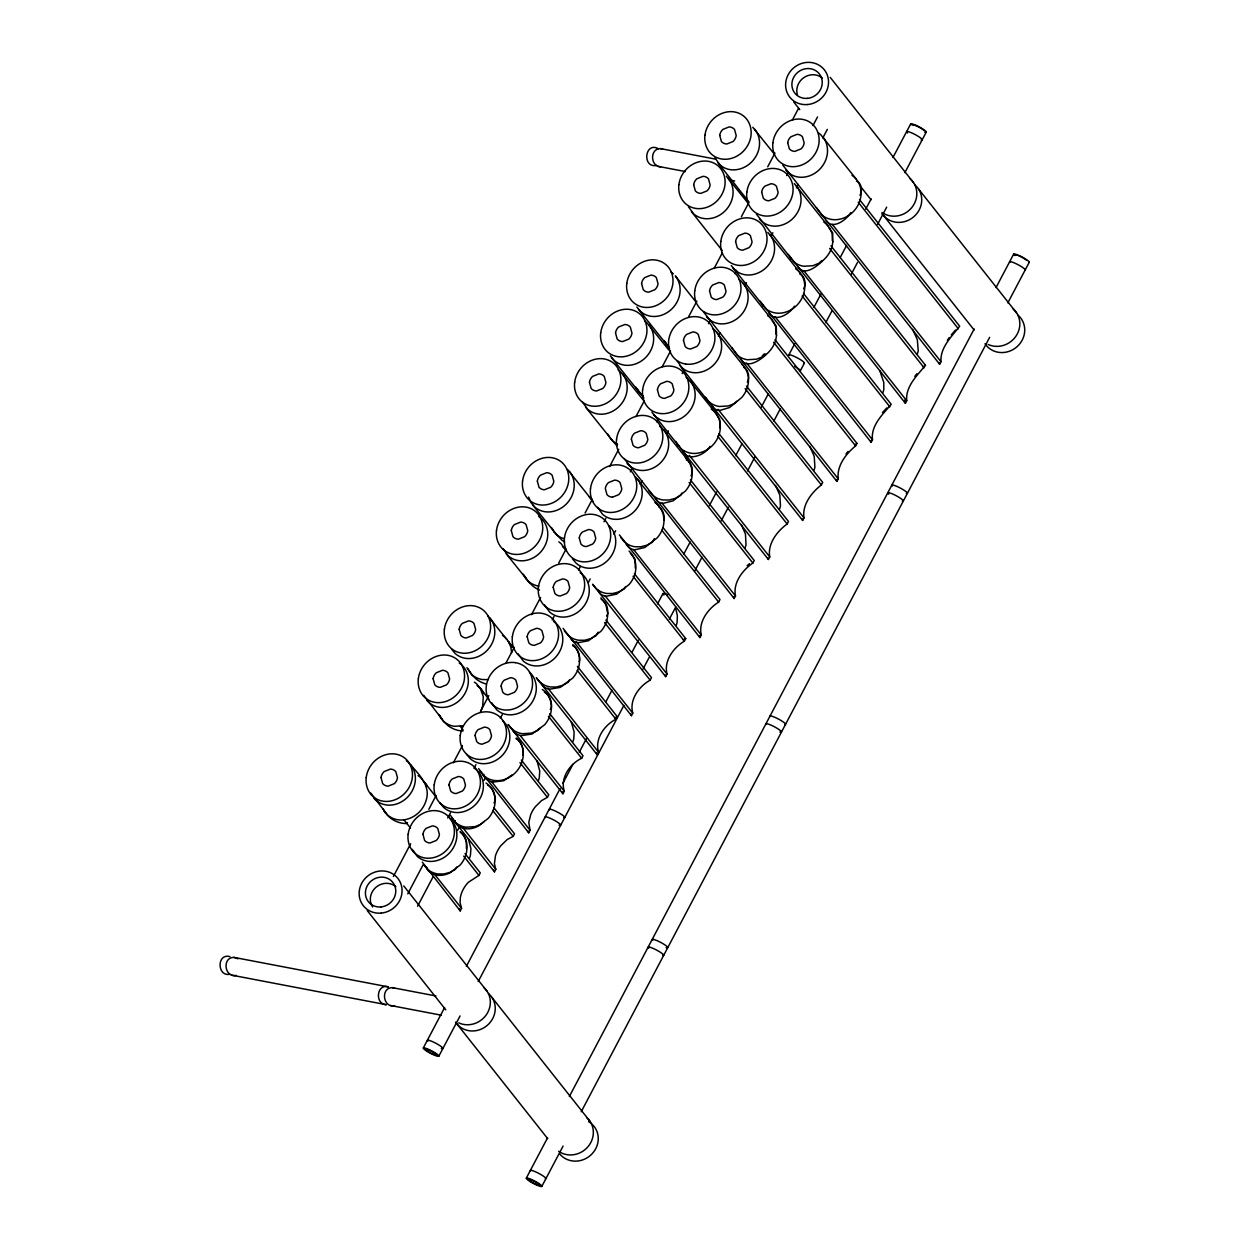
<?xml version="1.0" encoding="UTF-8"?>
<svg xmlns="http://www.w3.org/2000/svg" width="1249" height="1249" viewBox="0 0 1249 1249"><rect width="100%" height="100%" fill="white"/><g stroke="black" fill="none" stroke-linecap="round" stroke-linejoin="round"><path stroke-width="1.5" d="M569.31 636.303L571.917 640.206A31.069 18.751 -54.7 0 0 578.131 642.704L588.451 640.753L600.972 631.26A26.854 25.058 -38.4 0 0 606.967 619.894C608.606 612.713 608.466 603.126 601.097 599.161M626.202 544.408L628.903 547.577A34.691 18.735 -55.7 0 0 634.882 549.779L644.906 547.468L657.271 537.773A26.854 25.058 -38.4 0 0 663.266 526.407C664.609 519.771 665.233 510.935 658.754 506.797M776.535 335.169L776.207 326.036L772.179 320.852M832.849 241.682L832.661 232.736L828.883 227.88M776.535 335.2L775.879 339.416A26.854 25.058 -38.4 0 1 769.884 350.782C763.623 357.948 747.527 370.891 740.735 359.009M832.849 241.713L832.193 245.928A26.854 25.058 -38.4 0 1 826.198 257.294C820.015 263.914 804.809 277.996 797.892 266.583M466.408 848.555L466.47 841.732A24.746 19.11 -51.9 0 0 461.271 832.927L460.257 832.209M493.964 802.966L495.135 800.656L494.666 795.051A25.339 18.735 -53 0 0 489.608 786.417L487.594 785.012M522.707 755.067L523.284 753.912C523.674 748.01 521.333 741.547 515.962 738.549M550.278 709.479L551.449 707.168C551.871 701.392 549.654 694.99 544.345 692.087M579.005 661.58L579.598 660.409C580.051 654.773 577.975 648.418 572.713 645.624M606.577 615.991L607.17 614.836M635.319 568.092L635.054 559.271L630.386 553.291M691.04 475.76C693.71 471.045 692.071 464.285 687.965 460.834M719.767 427.845L719.736 419.336L716.302 414.325M747.339 382.256C750.024 377.557 748.619 370.219 743.811 367.331M776.082 334.357L775.863 327.176L773.537 321.758L741.297 281.259A21.936 20.484 -38.4 0 0 739.018 279.511M803.638 288.769C806.386 284.054 805.121 276.294 799.735 273.921M832.38 240.87L832.162 233.688L829.836 228.27L794.255 183.525M859.952 195.281C862.575 190.832 861.81 183.166 856.486 181.011M407.455 822.529L406.924 823.544L403.63 823.403A25.62 25.245 47.8 0 1 391.405 818.719L388.845 816.627A25.339 24.964 47.8 0 1 383.037 808.634M426.44 786.542L426.971 785.527L425.035 782.842A25.62 25.308 49.6 0 0 422.755 780.422M483.847 693.601L482.098 690.322A27.978 27.353 75 0 0 477.102 685.607M512.418 647.388L508.234 641.486M393.388 876.486L410.656 843.762M428.829 809.305L436.088 795.535M453.356 762.796L462.442 745.575M480.615 711.118L488.796 695.615M506.048 662.891L514.229 647.388M531.496 614.664L540.583 597.444M558.756 562.987L566.016 549.201M585.094 513.027L592.369 499.257M609.621 466.533L618.708 449.297M635.975 416.573L644.156 401.07M662.329 366.613L670.494 351.11M688.667 316.668L696.848 301.165M714.116 268.441L722.281 252.938M741.36 216.764L748.635 202.978M767.713 166.804L774.973 153.018M792.241 120.294L798.595 108.241M407.767 893.831L423.224 864.542M447.751 818.033L450.467 812.865M474.089 768.088L475.916 764.638M500.443 718.128L502.254 714.678M552.23 619.941L554.041 616.491M578.584 569.997L580.395 566.546M604.016 521.754L605.827 518.319M630.37 471.81L632.181 468.359M656.709 421.85L658.535 418.399M682.157 373.623L683.968 370.172M708.495 323.663L710.322 320.228M734.849 273.718L736.66 270.268M786.636 175.531L788.447 172.081M812.974 125.571L817.517 116.969M426.455 867.384L427.658 869.975A24.746 19.063 -50.8 0 0 436.213 875.018L438.899 875.346A24.746 19.063 -50.8 0 0 450.093 872.786L460.21 864.979A26.854 25.058 -38.4 0 0 466.205 853.613C468.203 845.87 466.267 836.955 460.163 831.537M486.017 783.029A21.936 20.484 -38.4 0 1 488.312 784.778C494.432 790.211 496.353 799.126 494.354 806.87A26.854 25.058 -38.4 0 1 488.359 818.236L478.289 826.104A25.339 18.673 -51.8 0 1 467.235 828.836L464.628 828.555A25.62 18.891 -51.8 0 1 456.197 823.716L454.761 821.67L455.292 820.655M483.863 774.442L483.332 775.457L484.721 777.456A26.729 18.813 -52.7 0 0 493.012 782.093M417.588 906.228L433.028 876.939M457.556 830.429L459.382 826.994M483.909 780.484L485.72 777.034M588.388 582.393L590.199 578.943M613.821 534.15L615.648 530.716M640.175 484.206L641.986 480.756M666.529 434.246L668.34 430.811M718.316 336.059L720.127 332.624M744.654 286.115L746.48 282.664M771.008 236.155L772.819 232.72M796.44 187.928L798.267 184.477M822.794 137.968L827.338 129.365M512.168 728.729L513.261 731.18A27.978 18.751 -53.4 0 0 521.379 735.63L531.98 734.053L544.673 724.748A26.854 25.058 -38.4 0 0 550.668 713.382C552.667 705.638 550.731 696.708 544.611 691.29A21.936 20.484 -38.4 0 0 542.331 689.542M540.739 682.516L543.424 686.513A29.476 18.766 -54.1 0 0 549.763 689.167L560.208 687.403L572.823 678.004A26.854 25.058 -38.4 0 0 578.818 666.638C580.816 658.894 578.88 649.964 572.76 644.546M597.881 590.09L600.41 593.884A32.802 18.751 -55.2 0 0 606.514 596.241L616.678 594.102L629.121 584.516A26.854 25.058 -38.4 0 0 635.116 573.15C637.115 565.407 635.195 556.476 629.074 551.059M655.022 497.664L657.411 501.271A36.736 18.735 -56.1 0 0 663.266 503.316L673.133 500.818L685.436 491.013A26.854 25.058 -38.4 0 0 691.431 479.663C693.148 472.825 691.962 465.143 687.387 459.632L661.876 427.861A21.936 20.484 -38.4 0 0 659.597 426.112M683.859 450.936L683.328 451.951L675.693 441.397M712.445 404.723L711.899 405.738L714.397 408.657A41.279 18.688 -56.8 0 0 720.017 410.39L729.588 407.517L741.734 397.525A26.854 25.058 -38.4 0 0 747.729 386.16C749.447 379.337 748.26 371.64 743.686 366.144L714.818 330.126A21.936 20.484 -38.4 0 0 712.539 328.378M422.318 862.107L460.21 910.896L461.552 908.366L460.069 902.668L460.366 897.469A21.873 15.097 -53.7 0 1 468.375 882.294L478.929 875.408L480.272 872.879L465.018 853.598M455.963 823.2L494.463 871.849L495.806 869.32L494.417 863.746L495.416 855.955A21.092 13.567 -54.7 0 1 500.818 845.682L507.156 839.578L513.183 836.362L514.526 833.832L494.058 807.978M478.617 768.619L528.702 832.802L530.044 830.273L528.795 822.326L530.778 814.442A20.343 12.147 -55.5 0 1 535.228 806.838L541.488 800.656L547.421 797.315L548.764 794.786L521.301 760.063M423.317 1047.927L444.597 1007.584M466.345 966.351L560.145 788.509M562.877 783.326L572.885 764.357M579.255 752.273L586.53 738.471M605.64 702.25L612.01 690.182M632.025 652.228L638.395 640.159M657.489 603.938L662.954 593.587M683.812 554.025L690.182 541.957M709.291 505.736L716.567 491.934M735.677 455.713L742.047 443.629M761.156 407.408L768.432 393.607M788.868 354.857L794.754 343.709M813.848 307.488L821.139 293.687M840.234 257.466L846.603 245.382M865.713 209.161L871.178 198.81M893.004 157.405L910.724 123.838M540.489 727.98L537.148 730.837L531.293 733.163L522.238 733.709A21.936 20.484 -38.4 0 1 511.825 728.901L508.124 724.467L562.956 793.771L564.283 791.226C559.942 778.08 569.95 763.764 581.659 758.268L583.002 755.739L549.763 713.725M569.279 680.096L568.014 682.376L562.425 685.436L556.414 687.012L550.387 686.966A21.936 20.484 -38.4 0 1 539.974 682.157L536.274 677.723L597.194 754.724L598.536 752.179C594.493 739.049 604.469 725.029 615.913 719.221L617.256 716.692L577.428 666.357M438.805 1056.264A8.805 1.358 27.8 0 0 428.126 1049.176A8.805 1.358 27.8 0 0 426.252 1050.831A8.805 1.358 27.8 0 0 438.805 1056.264L460.085 1015.937M478.195 981.573L623.86 705.42M642.954 669.199L649.324 657.13M669.339 619.176L675.709 607.108M694.756 570.996L702.032 557.195M721.141 520.974L728.417 507.172M747.527 470.951L754.802 457.15M773.912 420.929L780.282 408.86M800.297 370.906L804.356 363.209M825.698 322.726L832.068 310.658M851.178 274.437L857.548 262.352M877.563 224.414L886.665 207.162M904.854 172.659L926.212 132.175M563.08 628.372L631.432 715.677L632.775 713.132C629.043 700.002 638.988 686.294 650.151 680.174L651.494 677.645L605.906 620.019M625.577 586.593L624.328 588.872L618.723 591.948L612.713 593.525L606.702 593.478A21.936 20.484 -38.4 0 1 596.273 588.669L592.572 584.235L665.686 676.63L667.028 674.085C663.609 660.971 673.508 647.544 684.405 641.143L685.732 638.598L634.383 573.697M619.379 534.884L699.924 637.583L701.267 635.038C698.175 621.94 708.027 608.794 718.643 602.096L719.986 599.551L663.172 527.749M624.032 458.445L734.162 598.536L735.505 595.992C732.757 582.908 742.546 570.044 752.882 563.049L754.224 560.504L690.463 479.913M684.53 453.465L768.416 559.49L769.759 556.945C767.339 543.893 777.065 531.278 787.135 524.002L788.478 521.457L718.971 433.606M737.566 400.757L734.209 403.614L728.354 405.956L719.315 406.487A21.936 20.484 -38.4 0 1 708.886 401.678L705.185 397.244L802.654 520.443L803.997 517.898C801.936 504.877 811.569 492.496 821.374 484.955L822.716 482.411L746.48 386.066M703.452 311.844L836.908 481.396L838.235 478.851C836.533 465.861 846.073 453.715 855.612 445.909L856.955 443.364L774.989 339.775M760.141 301.15L871.146 442.349L872.489 439.804C870.647 425.363 882.934 414.262 891.208 404.317L803.513 293.499M788.291 254.406L905.384 403.302L906.727 400.757C905.322 386.409 917.344 375.403 925.447 365.27L830.991 245.897M782.873 165.243L939.638 364.255L940.981 361.71C940.013 347.456 951.754 336.527 959.685 326.223L859.531 199.621M526.313 1178.104L547.593 1137.761M569.341 1096.528L974.173 328.987M996.015 287.582L1013.72 254.015M541.801 1186.441A8.805 1.358 27.8 0 0 531.122 1179.353A8.805 1.358 27.8 0 0 529.248 1181.008A8.805 1.358 27.8 0 0 541.801 1186.441L563.08 1146.098M581.207 1111.751L989.661 337.339M1007.849 302.836L1029.207 262.352M456.666 867.071L455.401 869.351L449.812 872.426L443.801 873.988L437.79 873.941A21.936 20.484 -38.4 0 1 427.361 869.148L423.661 864.714M484.19 821.467L480.834 824.324L474.979 826.666L465.939 827.197A21.936 20.484 -38.4 0 1 455.51 822.388L450.467 815.363M512.34 774.723L503.753 780.703L493.012 782.093M598.052 632.197L596.163 635.632L590.574 638.692L584.563 640.269L578.552 640.222A21.936 20.484 -38.4 0 1 568.123 635.413L564.423 630.979M654.351 538.709L652.478 542.128L646.873 545.204L640.862 546.765L634.851 546.734A21.936 20.484 -38.4 0 1 624.438 541.925L620.737 537.492M681.876 493.105L680.627 495.385L675.022 498.46L669.011 500.022L663 499.975A21.936 20.484 -38.4 0 1 652.587 495.182L648.887 490.748M710.041 446.361C706.309 452.513 698.831 456.572 691.634 456.853A38.938 18.719 -56.5 0 1 685.904 454.964L683.344 451.982M765.715 354.013L762.358 356.871L756.504 359.197L747.464 359.743A21.936 20.484 -38.4 0 1 737.035 354.935L731.992 347.893M794.489 306.13C790.024 313.64 775.894 322.835 769.056 313.327M822.014 260.526L818.657 263.367L812.818 265.709L803.763 266.256A21.936 20.484 -38.4 0 1 793.349 261.447L756.41 214.11M850.803 212.627C846.494 219.746 833.177 229.957 826.198 220.901M947.335 340.353L949.24 337.558M914.814 376.371L916.86 373.732M845.963 453.996L848.055 451.42M951.27 334.873L955.485 330.064M882.465 412.576L886.806 407.923M762.28 355.856L764.404 353.873M747.121 565.688L749.478 563.658M923.308 366.987L925.447 365.27M854.738 444.956L856.955 443.364M683.281 639.894L685.732 638.598M614.695 717.878L617.256 716.692M715.974 159.216L660.534 148.615C649.683 148.428 650.183 166.46 660.596 166.835M423.692 695.365L443.848 721.5A21.936 20.484 -38.4 0 0 454.277 726.309L463.317 725.763M370.75 793.099L387.549 814.988A21.936 20.484 -38.4 0 0 397.963 819.797C406.362 820.983 414.902 817.127 420.398 810.835A26.854 25.058 -38.4 0 0 426.393 799.469C430.811 784.434 417.072 772.725 408.595 762.53A21.936 20.484 -38.4 0 0 406.3 760.782M656.615 165.446C641.783 168.412 644.796 140.84 658.535 148.85M231.892 975.188L386.363 1004.711C374.591 1004.321 376.449 983.322 388.423 986.897L233.953 957.39C221.854 957.249 224.523 978.092 236.123 975.391M230.035 974.22C216.951 977.14 216.623 952.846 229.972 956.625M435.932 995.968L392.405 987.662C380.305 987.506 382.959 1008.349 394.559 1005.648M612.478 497.164L618.614 494.713A9.555 8.915 -38.4 0 0 621.783 488.702L620.129 482.676A7.869 7.353 -38.4 0 0 614.617 480.131L608.497 482.582A9.555 8.915 -38.4 0 0 605.328 488.578L606.983 494.62A7.869 7.353 -38.4 0 0 612.478 497.164M488.437 679.597L482.426 679.55A21.936 20.484 -38.4 0 1 471.997 674.757L466.954 667.715M462.989 731.04L460.694 730.884A27.978 27.275 71.7 0 1 448.157 725.794L443.161 721.095L439.507 715.334M685.732 364.068C694.132 365.254 702.672 361.398 708.167 355.106A26.854 25.058 -38.4 0 0 714.163 343.74C716.177 335.997 714.209 327.066 708.105 321.649A21.936 20.484 -38.4 0 0 697.691 316.84C689.292 315.654 680.752 319.494 675.272 325.802A26.854 25.058 -38.4 0 0 669.277 337.168C667.247 344.911 669.214 353.842 675.319 359.259A21.936 20.484 -38.4 0 0 685.732 364.068M515.306 662.626C506.907 661.439 498.367 665.28 492.887 671.587A26.854 25.058 -38.4 0 0 486.891 682.953C484.862 690.681 486.845 699.627 492.933 705.045A21.936 20.484 -38.4 0 0 503.363 709.838C511.762 711.024 520.302 707.184 525.782 700.876A26.854 25.058 -38.4 0 0 531.777 689.526C533.807 681.782 531.84 672.852 525.735 667.434A21.936 20.484 -38.4 0 0 515.306 662.626M658.473 166.429L685.342 171.55M729.151 179.918L734.646 180.98M390.344 1005.461L441.443 1015.218M660.534 148.615L662.657 149.021M233.953 957.39L238.044 958.795M392.405 987.662L394.512 988.068M686.232 459.773L687.106 460.303M616.959 445.752L610.73 438.696M816.456 207.662L821.499 214.703A21.936 20.484 -38.4 0 0 831.912 219.512C840.312 220.698 848.852 216.842 854.347 210.55A26.854 25.058 -38.4 0 0 860.342 199.184C862.06 192.346 860.873 184.665 856.299 179.169L820.718 134.658A21.936 20.484 -38.4 0 0 818.438 132.909M856.299 179.169L854.285 177.093A21.936 20.484 -38.4 0 0 852.005 175.344M752.757 127.257L773.943 153.58M785.918 170.207L787.932 172.268A21.936 20.484 -38.4 0 0 798.345 177.077C806.745 178.264 815.285 174.423 820.78 168.115A26.854 25.058 -38.4 0 0 826.776 156.75C828.509 149.927 827.291 142.23 822.732 136.734M828.149 225.913L826.135 223.836A21.936 20.484 -38.4 0 0 823.856 222.088M714.912 157.827L719.955 164.868A21.936 20.484 -38.4 0 0 730.384 169.677C738.784 170.863 747.308 167.007 752.804 160.715A26.854 25.058 -38.4 0 0 758.799 149.349C760.532 142.527 759.314 134.83 754.755 129.334M726.278 176.125L748.37 203.571M759.439 219.075L761.453 221.135A21.936 20.484 -38.4 0 0 771.882 225.944C780.282 227.131 788.806 223.29 794.302 216.983A26.854 25.058 -38.4 0 0 800.297 205.617C802.03 198.794 800.812 191.097 796.253 185.601M767.776 232.392L800 272.657C804.559 278.152 805.761 285.849 804.028 292.672A26.854 25.058 -38.4 0 1 798.033 304.038C792.553 310.345 784.013 314.186 775.613 312.999A21.936 20.484 -38.4 0 1 765.184 308.191L731.274 265.584M800 272.657L797.986 270.58A21.936 20.484 -38.4 0 0 795.691 268.832M688.433 206.694L693.476 213.735A21.936 20.484 -38.4 0 0 703.905 218.544C712.305 219.73 720.845 215.874 726.325 209.582A26.854 25.058 -38.4 0 0 732.32 198.216C734.069 191.394 732.851 183.697 728.276 178.201M732.976 267.942L734.974 270.003A21.936 20.484 -38.4 0 0 745.403 274.811C753.803 275.998 762.343 272.157 767.823 265.85A26.854 25.058 -38.4 0 0 773.818 254.484C775.567 247.661 774.349 239.964 769.774 234.469M771.835 319.401L769.837 317.324A21.936 20.484 -38.4 0 0 767.542 315.575M706.497 316.809L708.511 318.87A21.936 20.484 -38.4 0 0 718.924 323.678C727.324 324.865 735.864 321.024 741.36 314.717A26.854 25.058 -38.4 0 0 747.355 303.351C749.088 296.528 747.87 288.831 743.311 283.336M741.687 364.068L743.686 366.144M636.834 307.035L640.534 311.469A21.936 20.484 -38.4 0 0 650.963 316.278C659.363 317.465 667.887 313.608 673.383 307.316A26.854 25.058 -38.4 0 0 679.378 295.951C681.111 289.128 679.893 281.431 675.334 275.935L695.552 301.477M668.715 349.892L646.857 322.726A21.936 20.484 -38.4 0 0 644.562 320.977M638.536 309.393L669.074 347.534M676.989 360.711L682.032 367.737A21.936 20.484 -38.4 0 0 692.461 372.545C700.845 373.732 709.385 369.891 714.881 363.584A26.854 25.058 -38.4 0 0 720.876 352.218C722.609 345.395 721.391 337.698 716.832 332.203M651.853 412.17L680.736 448.422A21.936 20.484 -38.4 0 0 691.15 453.231C699.549 454.417 708.089 450.577 713.585 444.269A26.854 25.058 -38.4 0 0 719.58 432.903C721.298 426.081 720.111 418.384 715.536 412.888L688.355 378.993A21.936 20.484 -38.4 0 0 686.06 377.245M715.536 412.888L713.522 410.827A21.936 20.484 -38.4 0 0 711.243 409.063M610.355 355.903L614.055 360.337A21.936 20.484 -38.4 0 0 624.484 365.145C632.884 366.332 641.424 362.475 646.904 356.184A26.854 25.058 -38.4 0 0 652.899 344.818C654.648 337.995 653.43 330.298 648.856 324.802M643.969 400.945L620.378 371.593A21.936 20.484 -38.4 0 0 618.099 369.845M612.057 358.26L640.909 394.278A21.936 20.484 -38.4 0 0 643.204 396.027M653.555 414.543L655.553 416.604A21.936 20.484 -38.4 0 0 665.982 421.413C674.382 422.599 682.922 418.758 688.402 412.451A26.854 25.058 -38.4 0 0 694.397 401.085C696.146 394.262 694.928 386.565 690.354 381.07M685.373 457.571L687.387 459.632M582.534 402.162L587.592 409.204A21.936 20.484 -38.4 0 0 598.006 414.012C606.405 415.199 614.945 411.343 620.441 405.051A26.854 25.058 -38.4 0 0 626.436 393.685C628.169 386.862 626.951 379.165 622.392 373.67M585.578 407.127L612.759 441.022A21.936 20.484 -38.4 0 0 617.584 444.176M627.076 463.41L629.09 465.471A21.936 20.484 -38.4 0 0 639.504 470.28C647.903 471.466 656.443 467.626 661.939 461.318A26.854 25.058 -38.4 0 0 667.918 449.952C669.667 443.13 668.449 435.433 663.89 429.937M635.398 476.728L660.924 508.749L663.25 514.151L664.046 520.177M659.238 506.391L657.224 504.315A21.936 20.484 -38.4 0 0 654.944 502.566M567.436 469.327L592.947 501.333M589.247 496.899L591.261 498.976M608.934 525.595C615.039 531.012 617.006 539.958 614.976 547.687A26.854 25.058 -38.4 0 1 608.981 559.052C603.501 565.36 594.961 569.201 586.562 568.014A21.936 20.484 -38.4 0 1 576.132 563.205L572.432 558.771M528.608 497.086L530.934 502.504L534.634 506.938A21.936 20.484 -38.4 0 0 545.064 511.747C553.463 512.933 562.003 509.077 567.483 502.785A26.854 25.058 -38.4 0 0 573.478 491.419C575.227 484.596 574.009 476.899 569.435 471.404M532.636 504.861L556.461 534.51A21.936 20.484 -38.4 0 0 564.002 538.694M600.925 597.803L605.968 604.844L607.748 613.665M503.113 548.764L508.171 555.805A21.936 20.484 -38.4 0 0 518.585 560.614C526.984 561.8 535.524 557.944 541.02 551.652A26.854 25.058 -38.4 0 0 547 540.286C549.029 532.542 547.062 523.612 540.958 518.194A21.936 20.484 -38.4 0 0 538.678 516.446M506.157 553.729L528.311 581.253A21.936 20.484 -38.4 0 0 538.725 586.062M488.016 615.929L512.699 646.873M506.797 639.207L504.799 637.146A21.936 20.484 -38.4 0 0 502.504 635.382M529.514 672.196C535.602 677.614 537.585 686.544 535.556 694.288A26.854 25.058 -38.4 0 1 529.56 705.654C524.08 711.961 515.54 715.802 507.141 714.615A21.936 20.484 -38.4 0 1 496.712 709.807L491.669 702.781M503.035 721.063C509.139 726.481 511.106 735.411 509.077 743.155A26.854 25.058 -38.4 0 1 503.082 754.521C497.602 760.828 489.062 764.669 480.662 763.482A21.936 20.484 -38.4 0 1 470.233 758.674L466.548 754.24M516.462 738.034C522.582 743.452 524.518 752.382 522.504 760.126A26.854 25.058 -38.4 0 1 516.508 771.492C511.028 777.799 502.488 781.64 494.089 780.453A21.936 20.484 -38.4 0 1 483.675 775.645L479.975 771.211M426.736 700.33L428.75 702.406A21.936 20.484 -38.4 0 0 439.164 707.215C447.564 708.402 456.104 704.545 461.584 698.253A26.854 25.058 -38.4 0 0 467.579 686.888C469.608 679.144 467.641 670.213 461.537 664.796A21.936 20.484 -38.4 0 0 459.257 663.047M422.349 779.454L420.335 777.378A21.936 20.484 -38.4 0 0 418.056 775.629M450.093 818.798C456.182 824.215 458.164 833.145 456.135 840.889A26.854 25.058 -38.4 0 1 450.14 852.255C444.66 858.563 436.12 862.403 427.72 861.217A21.936 20.484 -38.4 0 1 417.291 856.408L412.248 849.382M373.794 798.064L375.793 800.141A21.936 20.484 -38.4 0 0 386.222 804.949C394.622 806.136 403.162 802.28 408.642 795.988A26.854 25.058 -38.4 0 0 414.637 784.622C416.385 777.784 415.152 770.102 410.593 764.607M643.875 398.009L637.115 388.814M830.226 77.376L913.612 182.76M918.515 188.958L1016.608 312.921M793.724 101.996L799.766 109.631M861.388 187.522L871.053 199.731M974.126 329.986L882.013 213.579A22.029 20.562 -38.4 0 0 913.862 216.686A22.029 20.562 -38.4 0 0 914.971 184.93M858.188 202.166L958.358 328.768M832.365 224.43L940.981 361.71M829.648 248.442L924.104 367.815M803.794 270.674L906.727 400.757M717.956 162.792L749.119 202.197M802.17 296.029L889.866 406.862M775.192 316.84L872.489 439.804M691.478 211.659L722.187 250.471M773.662 342.32L855.612 445.909M746.637 363.069L838.235 478.851M745.138 388.595L821.374 484.955M718.081 409.313L803.997 517.898M680.018 365.676L706.887 399.618M717.629 436.151L787.135 524.002M689.464 455.463L769.759 556.945M689.12 482.442L752.882 563.049M662.111 503.238L735.505 595.992M661.829 530.279L718.643 602.096M633.571 549.482L701.267 635.038M633.056 576.242L684.405 641.143M604.922 595.601L667.028 674.085M604.563 622.548L650.151 680.174M576.382 641.861L632.775 713.132M577.288 670.416L615.913 719.221M547.843 688.121L598.536 752.179M548.42 716.27L581.659 758.268M520.365 735.708L564.283 791.226M474.355 682.141A21.936 20.484 -38.4 0 1 476.65 683.89L488.874 699.097M519.959 762.608L547.421 797.315M460.288 726.34L463.114 729.931M491.825 781.968L530.044 830.273M492.731 810.523L513.183 836.362M462.114 826.744L495.806 869.32M424.036 781.812L436.604 797.689M451.81 817.97L454.761 821.67M463.676 856.127L478.929 875.408M403.973 819.844L410.531 828.118M434.558 874.253L461.552 908.366M403.755 885.947L487.126 991.331M492.044 997.529L590.137 1121.508M367.237 910.568L445.784 1009.848M547.64 1138.573L455.526 1022.15A22.029 20.562 -38.4 0 0 487.375 1025.273A22.029 20.562 -38.4 0 0 488.484 993.501M669.558 348.612L665.342 342.164M554.197 531.902L561.66 539.943A34.691 32.474 -88.7 0 0 564.72 542.004M789.649 257.013L791.335 259.37M761.5 303.757L763.186 306.114M667.06 345.458L664.015 340.493M677.036 444.004L678.722 446.361M638.91 392.202L635.866 387.237M610.761 438.945L607.717 433.981M637.412 478.804C641.97 484.3 643.188 491.997 641.455 498.819A26.854 25.058 -38.4 0 1 635.46 510.185C629.964 516.493 621.424 520.333 613.025 519.147A21.936 20.484 -38.4 0 1 602.611 514.338L597.568 507.313M554.447 532.433L551.418 527.468M526.297 579.193L523.253 574.228M490.014 618.005C494.588 623.501 495.806 631.198 494.058 638.02A26.854 25.058 -38.4 0 1 488.062 649.386C482.582 655.678 474.042 659.534 465.643 658.348A21.936 20.484 -38.4 0 1 455.214 653.539L451.513 649.105M441.849 719.424L438.805 714.459M440.07 803.107L443.77 807.541A21.936 20.484 -38.4 0 0 454.183 812.35C462.583 813.536 471.123 809.695 476.618 803.388A26.854 25.058 -38.4 0 0 482.614 792.022C484.628 784.278 482.66 775.348 476.556 769.93A21.936 20.484 -38.4 0 0 474.277 768.182M383.849 810.554L385.535 812.912M912.613 329.361L917.328 339.697L918.249 350.875A26.854 25.058 -38.4 0 1 917.281 353.92M809.836 446.439L814.223 456.353L814.91 467.251A26.854 25.058 -38.4 0 1 813.942 470.295M775.582 485.471L779.844 495.228L780.469 506.032A26.854 25.058 -38.4 0 1 779.501 509.092M741.313 524.502L745.466 534.119L746.012 544.829A26.854 25.058 -38.4 0 1 745.044 547.874M524.19 575.399L528.062 581.409L533.276 586.406A32.802 31.069 88.3 0 0 539.506 590.059M467.735 668.699L471.466 674.522L476.525 679.331A29.476 28.508 78.9 0 0 485.877 683.906M566.14 550.684L561.098 543.643A21.936 20.484 -38.4 0 0 558.818 541.894M544.611 605.047L549.669 612.072A21.936 20.484 -38.4 0 0 560.083 616.881C568.482 618.068 577.022 614.227 582.502 607.92A26.854 25.058 -38.4 0 0 588.498 596.554C590.527 588.825 588.56 579.879 582.456 574.462A21.936 20.484 -38.4 0 0 580.176 572.713M518.148 653.914L523.19 660.94A21.936 20.484 -38.4 0 0 533.604 665.748C542.004 666.935 550.544 663.094 556.039 656.787A26.854 25.058 -38.4 0 0 562.034 645.421C564.048 637.693 562.081 628.747 555.977 623.329A21.936 20.484 -38.4 0 0 553.697 621.58M508.499 641.58L510.825 646.982L511.622 653.008M480.35 688.324L483.269 696.692L482.692 705.982A26.854 25.058 -38.4 0 1 480.381 711.977M459.148 908.663L460.21 910.896M879.858 370.891L883.761 382.397L883.808 389.657A26.854 25.058 -38.4 0 1 882.84 392.717M493.449 869.663L494.463 871.849M527.734 830.679L528.702 832.802M562.019 791.694L562.956 793.771M596.319 752.71L597.194 754.724M630.604 713.725L631.432 715.677M571.23 721.766L574.134 732.008L573.791 738.784A26.854 25.058 -38.4 0 1 572.807 741.828M664.905 674.741L665.686 676.63M536.945 760.75L539.724 770.852L539.334 777.565A26.854 25.058 -38.4 0 1 538.366 780.625M468.359 838.719L470.92 848.539L470.451 855.159A26.854 25.058 -38.4 0 1 469.468 858.204M699.19 635.741L699.924 637.583M733.475 596.757L734.162 598.536M767.776 557.772L768.416 559.49M802.061 518.788L802.654 520.443M836.362 479.803L836.908 481.396M870.647 440.819L871.146 442.349M905.384 403.302L904.776 400.039M675.647 608.31L677.348 615.476L677.13 622.408A26.854 25.058 -38.4 0 1 676.146 625.468M939.232 362.834L939.638 364.255M562.472 546.516A32.802 31.178 -88.2 0 1 565.235 548.873M671.041 272.11A21.936 20.484 -38.4 0 1 673.336 273.859M1014.656 255.452A8.805 1.358 27.8 0 1 1021.011 256.435A8.805 1.358 27.8 0 1 1028.661 262.462M1009.832 262.399A8.805 1.358 27.8 0 1 1017.467 264.398A8.805 1.358 27.8 0 1 1024.929 270.143M530.544 1171.078A8.805 1.358 27.8 0 1 538.694 1173.342A8.805 1.358 27.8 0 1 545.313 1178.853M648.668 948.116A8.805 1.358 27.8 0 1 656.49 950.021A8.805 1.358 27.8 0 1 662.641 955.469M652.727 940.419A8.805 1.358 27.8 0 1 661.049 942.589A8.805 1.358 27.8 0 1 666.139 947.648M769.993 716.442A8.805 1.358 27.8 0 1 778.845 719.268A8.805 1.358 27.8 0 1 784.965 724.514M766.137 724.436A8.805 1.358 27.8 0 1 775.286 727.246A8.805 1.358 27.8 0 1 779.86 732.023M892.364 486.064A8.805 1.358 27.8 0 1 900.186 487.984A8.805 1.358 27.8 0 1 906.352 493.433M888.742 494.182A8.805 1.358 27.8 0 1 895.611 495.416A8.805 1.358 27.8 0 1 902.293 501.13M1015.843 255.452A6.37 0.984 27.8 0 1 1017.498 255.374M1018.669 255.795A6.37 0.984 27.8 0 1 1022.978 257.887M1023.665 258.293A6.37 0.984 27.8 0 1 1026.709 260.448M911.208 124.869A8.805 1.358 27.8 0 1 919.545 127.055A8.805 1.358 27.8 0 1 924.619 132.097M907.601 132.987A8.805 1.358 27.8 0 1 914.471 134.221A8.805 1.358 27.8 0 1 921.138 139.935M427.876 1041.26A8.805 1.358 27.8 0 1 436.198 1043.446A8.805 1.358 27.8 0 1 441.287 1048.489M545.345 817.58A8.805 1.358 27.8 0 1 554.494 820.39A8.805 1.358 27.8 0 1 559.068 825.167M549.404 809.883A8.805 1.358 27.8 0 1 558.053 812.412A8.805 1.358 27.8 0 1 563.705 817.595M663.89 595.024A8.805 1.358 27.8 0 1 667.762 594.836M788.853 355.247A8.805 1.358 27.8 0 1 797.689 358.073A8.805 1.358 27.8 0 1 803.81 363.303M794.629 366.332A8.805 1.358 27.8 0 1 800.078 371M912.988 125.478A6.37 0.984 27.8 0 1 915.673 125.618M916.344 125.899A6.37 0.984 27.8 0 1 920.669 128.116M921.325 128.522A6.37 0.984 27.8 0 1 923.932 130.536M1017.966 315.091A22.029 20.562 -38.4 0 1 1016.858 346.863A22.029 20.562 -38.4 0 1 985.008 343.74M910.068 178.732A22.029 20.562 -38.4 0 1 911.629 207.756A22.029 20.562 -38.4 0 1 882.075 212.502M1013.064 308.893A22.029 20.562 -38.4 0 1 1015.796 336.403A22.029 20.562 -38.4 0 1 988.209 344.49M797.44 94.94A15.581 14.535 -38.4 0 1 803.981 77.532A15.581 14.535 -38.4 0 1 822.373 78.125M588.544 1121.586A22.029 20.562 -38.4 0 1 592.432 1153.42A22.029 20.562 -38.4 0 1 559.583 1153.764M483.582 987.303A22.029 20.562 -38.4 0 1 486.314 1014.797A22.029 20.562 -38.4 0 1 458.726 1022.884M586.577 1117.48A22.029 20.562 -38.4 0 1 588.154 1146.504A22.029 20.562 -38.4 0 1 558.584 1151.25M372.592 906.961A15.581 14.535 -38.4 0 1 375.887 887.352A15.581 14.535 -38.4 0 1 395.902 886.712M366.222 777.44C365.332 784.341 367.596 791.741 372.858 796.425A21.936 20.484 -38.4 0 0 383.287 801.234C391.686 802.42 400.211 798.579 405.706 792.272A26.854 25.058 -38.4 0 0 411.702 780.906C413.731 773.162 411.748 764.232 405.66 758.814A21.936 20.484 -38.4 0 0 395.23 754.006C386.831 752.819 378.291 756.675 372.811 762.967A26.854 25.058 -38.4 0 0 366.816 774.333L366.222 777.44M381.023 777.565L382.678 783.591A7.869 7.353 -38.4 0 0 388.189 786.136L394.309 783.685A9.555 8.915 -38.4 0 0 397.479 777.69L395.824 771.648A7.869 7.353 -38.4 0 0 390.328 769.103L384.192 771.554A9.555 8.915 -38.4 0 0 381.023 777.565M408.142 834.254C407.252 841.155 409.516 848.539 414.777 853.223A21.936 20.484 -38.4 0 0 425.191 858.032C433.59 859.218 442.13 855.378 447.626 849.07A26.854 25.058 -38.4 0 0 453.621 837.704C455.635 829.976 453.668 821.03 447.564 815.628A21.936 20.484 -38.4 0 0 437.15 810.82C428.75 809.633 420.21 813.474 414.715 819.781A26.854 25.058 -38.4 0 0 408.735 831.147L408.142 834.254M418.337 678.644C417.447 685.545 419.711 692.945 424.972 697.629A21.936 20.484 -38.4 0 0 435.386 702.438C443.785 703.624 452.325 699.783 457.821 693.476A26.854 25.058 -38.4 0 0 463.816 682.11C465.83 674.366 463.863 665.436 457.758 660.018A21.936 20.484 -38.4 0 0 447.345 655.21C438.945 654.023 430.405 657.88 424.91 664.171A26.854 25.058 -38.4 0 0 418.915 675.537L418.337 678.644M422.943 834.363L424.598 840.405A7.869 7.353 -38.4 0 0 430.109 842.95L436.229 840.483A9.555 8.915 -38.4 0 0 439.398 834.488L437.743 828.446A7.869 7.353 -38.4 0 0 432.248 825.917L426.112 828.368A9.555 8.915 -38.4 0 0 422.943 834.363M433.138 678.769L434.793 684.795A7.869 7.353 -38.4 0 0 440.288 687.34L446.424 684.889A9.555 8.915 -38.4 0 0 449.593 678.894L447.938 672.852A7.869 7.353 -38.4 0 0 442.427 670.307L436.307 672.758A9.555 8.915 -38.4 0 0 433.138 678.769M434.199 784.856C433.309 791.757 435.573 799.141 440.835 803.841A21.936 20.484 -38.4 0 0 451.248 808.634C459.648 809.82 468.188 805.98 473.683 799.672A26.854 25.058 -38.4 0 0 479.678 788.306C481.692 780.578 479.725 771.632 473.621 766.23A21.936 20.484 -38.4 0 0 463.207 761.422C454.808 760.235 446.268 764.076 440.772 770.383A26.854 25.058 -38.4 0 0 434.777 781.749L434.199 784.856M444.379 629.246C443.489 636.163 445.752 643.547 451.03 648.231A21.936 20.484 -38.4 0 0 461.443 653.04C469.843 654.226 478.383 650.386 483.863 644.078A26.854 25.058 -38.4 0 0 489.858 632.712C491.887 624.968 489.92 616.038 483.816 610.62A21.936 20.484 -38.4 0 0 473.387 605.812C464.987 604.625 456.463 608.482 450.967 614.773A26.854 25.058 -38.4 0 0 444.972 626.139L444.379 629.246M449 784.965L450.655 791.007A7.869 7.353 -38.4 0 0 456.15 793.552L462.286 791.101A9.555 8.915 -38.4 0 0 465.455 785.09L463.801 779.048A7.869 7.353 -38.4 0 0 458.289 776.519L452.169 778.97A9.555 8.915 -38.4 0 0 449 784.965M459.195 629.371L460.85 635.398A7.869 7.353 -38.4 0 0 466.345 637.942L472.481 635.491A9.555 8.915 -38.4 0 0 475.65 629.496L473.996 623.454A7.869 7.353 -38.4 0 0 468.484 620.909L462.364 623.36A9.555 8.915 -38.4 0 0 459.195 629.371M460.241 735.458C459.351 742.359 461.615 749.743 466.876 754.443A21.936 20.484 -38.4 0 0 477.305 759.236C485.705 760.422 494.245 756.582 499.725 750.274A26.854 25.058 -38.4 0 0 505.72 738.908C507.75 731.18 505.783 722.25 499.678 716.832A21.936 20.484 -38.4 0 0 489.249 712.024C480.849 710.837 472.325 714.678 466.829 720.985A26.854 25.058 -38.4 0 0 460.834 732.351L460.241 735.458M475.057 735.567L476.712 741.609A7.869 7.353 -38.4 0 0 482.208 744.154L488.343 741.703A9.555 8.915 -38.4 0 0 491.513 735.692L489.858 729.65A7.869 7.353 -38.4 0 0 484.347 727.121L478.226 729.572A9.555 8.915 -38.4 0 0 475.057 735.567M496.493 530.466C495.603 537.367 497.867 544.751 503.128 549.435A21.936 20.484 -38.4 0 0 513.558 554.244C521.957 555.43 530.482 551.59 535.977 545.282A26.854 25.058 -38.4 0 0 541.972 533.916C544.002 526.172 542.019 517.242 535.93 511.825A21.936 20.484 -38.4 0 0 525.501 507.016C517.102 505.845 508.562 509.686 503.082 515.978A26.854 25.058 -38.4 0 0 497.086 527.343L496.493 530.466M501.114 686.169L502.754 692.211A7.869 7.353 -38.4 0 0 508.265 694.756L514.401 692.305A9.555 8.915 -38.4 0 0 517.554 686.294L515.915 680.252A7.869 7.353 -38.4 0 0 510.404 677.723L504.268 680.174A9.555 8.915 -38.4 0 0 501.114 686.169M511.294 530.575L512.949 536.617A7.869 7.353 -38.4 0 0 518.46 539.146L524.596 536.695A9.555 8.915 -38.4 0 0 527.749 530.7L526.094 524.658A7.869 7.353 -38.4 0 0 520.599 522.113L514.463 524.564A9.555 8.915 -38.4 0 0 511.309 530.575M512.355 636.662C511.466 643.563 513.729 650.948 518.991 655.647A21.936 20.484 -38.4 0 0 529.42 660.44C537.819 661.627 546.344 657.786 551.839 651.494A26.854 25.058 -38.4 0 0 557.835 640.128C559.864 632.384 557.881 623.454 551.793 618.036A21.936 20.484 -38.4 0 0 541.363 613.228C532.964 612.041 524.424 615.882 518.944 622.189A26.854 25.058 -38.4 0 0 512.949 633.555L512.355 636.662M522.55 481.068C521.66 487.969 523.924 495.353 529.186 500.037A21.936 20.484 -38.4 0 0 539.599 504.846C547.999 506.032 556.539 502.192 562.034 495.884A26.854 25.058 -38.4 0 0 568.03 484.518C570.044 476.775 568.076 467.844 561.972 462.427A21.936 20.484 -38.4 0 0 551.558 457.634C543.159 456.447 534.619 460.288 529.123 466.58A26.854 25.058 -38.4 0 0 523.144 477.945L522.55 481.068M527.156 636.771L528.811 642.813A7.869 7.353 -38.4 0 0 534.322 645.358L540.458 642.907A9.555 8.915 -38.4 0 0 543.612 636.896L541.957 630.854A7.869 7.353 -38.4 0 0 536.461 628.325L530.325 630.776A9.555 8.915 -38.4 0 0 527.172 636.771M537.351 481.177L539.006 487.219A7.869 7.353 -38.4 0 0 544.517 489.749L550.637 487.297A9.555 8.915 -38.4 0 0 553.807 481.302L552.152 475.26A7.869 7.353 -38.4 0 0 546.656 472.715L540.52 475.166A9.555 8.915 -38.4 0 0 537.351 481.177M538.413 587.264C537.523 594.165 539.787 601.55 545.048 606.249A21.936 20.484 -38.4 0 0 555.462 611.058C563.861 612.229 572.401 608.388 577.897 602.096A26.854 25.058 -38.4 0 0 583.892 590.73C585.906 582.986 583.939 574.056 577.834 568.638A21.936 20.484 -38.4 0 0 567.421 563.83C559.021 562.643 550.481 566.484 544.986 572.791A26.854 25.058 -38.4 0 0 539.006 584.157L538.413 587.264M553.213 587.373L554.868 593.416A7.869 7.353 -38.4 0 0 560.379 595.96L566.5 593.509A9.555 8.915 -38.4 0 0 569.669 587.498L568.014 581.456A7.869 7.353 -38.4 0 0 562.518 578.927L556.383 581.378A9.555 8.915 -38.4 0 0 553.213 587.373M564.47 537.866C563.58 544.767 565.844 552.152 571.105 556.851A21.936 20.484 -38.4 0 0 581.519 561.66C589.918 562.846 598.458 558.99 603.954 552.698A26.854 25.058 -38.4 0 0 609.949 541.332C611.963 533.588 609.996 524.658 603.892 519.241A21.936 20.484 -38.4 0 0 593.478 514.432C585.078 513.245 576.538 517.086 571.043 523.393A26.854 25.058 -38.4 0 0 565.048 534.759L564.47 537.866M574.665 382.272C573.759 389.173 576.023 396.558 581.3 401.241A21.936 20.484 -38.4 0 0 591.714 406.05C600.113 407.236 608.653 403.396 614.133 397.088A26.854 25.058 -38.4 0 0 620.129 385.722C622.158 377.994 620.191 369.048 614.086 363.631A21.936 20.484 -38.4 0 0 603.657 358.838C595.273 357.651 586.733 361.492 581.238 367.799A26.854 25.058 -38.4 0 0 575.243 379.165L574.665 382.272M579.271 537.976L580.926 544.018A7.869 7.353 -38.4 0 0 586.421 546.562L592.557 544.111A9.555 8.915 -38.4 0 0 595.726 538.1L594.071 532.058A7.869 7.353 -38.4 0 0 588.56 529.529L582.44 531.98A9.555 8.915 -38.4 0 0 579.271 537.976M589.466 382.381L591.12 388.423A7.869 7.353 -38.4 0 0 596.616 390.953L602.752 388.501A9.555 8.915 -38.4 0 0 605.921 382.506L604.266 376.464A7.869 7.353 -38.4 0 0 598.755 373.919L592.635 376.371A9.555 8.915 -38.4 0 0 589.466 382.381M590.512 488.468C589.622 495.369 591.885 502.754 597.163 507.453A21.936 20.484 -38.4 0 0 607.576 512.262C615.976 513.448 624.516 509.592 629.996 503.3A26.854 25.058 -38.4 0 0 635.991 491.934C638.02 484.19 636.053 475.26 629.949 469.843A21.936 20.484 -38.4 0 0 619.52 465.034C611.136 463.847 602.596 467.688 597.1 473.996A26.854 25.058 -38.4 0 0 591.105 485.361L590.512 488.468M600.707 332.874C599.817 339.775 602.08 347.16 607.342 351.843A21.936 20.484 -38.4 0 0 617.771 356.652C626.171 357.839 634.711 353.998 640.191 347.69A26.854 25.058 -38.4 0 0 646.186 336.324C648.215 328.596 646.248 319.65 640.144 314.233A21.936 20.484 -38.4 0 0 629.715 309.44C621.315 308.253 612.775 312.094 607.295 318.401A26.854 25.058 -38.4 0 0 601.3 329.767L600.707 332.874M615.523 332.983L617.178 339.025A7.869 7.353 -38.4 0 0 622.673 341.555L628.809 339.103A9.555 8.915 -38.4 0 0 631.963 333.108L630.323 327.066A7.869 7.353 -38.4 0 0 624.812 324.521L618.677 326.973A9.555 8.915 -38.4 0 0 615.523 332.983M616.569 439.07C615.679 445.971 617.943 453.356 623.204 458.055A21.936 20.484 -38.4 0 0 633.633 462.864C642.033 464.05 650.573 460.194 656.053 453.902A26.854 25.058 -38.4 0 0 662.048 442.536C664.078 434.793 662.111 425.862 656.006 420.445A21.936 20.484 -38.4 0 0 645.577 415.636C637.177 414.449 628.637 418.29 623.157 424.598A26.854 25.058 -38.4 0 0 617.162 435.963L616.569 439.07M626.764 283.476C625.874 290.377 628.138 297.762 633.399 302.445A21.936 20.484 -38.4 0 0 643.828 307.254C652.228 308.441 660.752 304.6 666.248 298.292A26.854 25.058 -38.4 0 0 672.243 286.927C674.273 279.198 672.29 270.252 666.201 264.85A21.936 20.484 -38.4 0 0 655.772 260.042C647.372 258.855 638.832 262.696 633.352 269.003A26.854 25.058 -38.4 0 0 627.357 280.369L626.764 283.476M631.385 439.18L633.04 445.222A7.869 7.353 -38.4 0 0 638.536 447.767L644.671 445.315A9.555 8.915 -38.4 0 0 647.825 439.305L646.186 433.278A7.869 7.353 -38.4 0 0 640.675 430.733L634.539 433.184A9.555 8.915 -38.4 0 0 631.385 439.18M641.564 283.585L643.219 289.627A7.869 7.353 -38.4 0 0 648.731 292.157L654.866 289.706A9.555 8.915 -38.4 0 0 658.02 283.71L656.365 277.668A7.869 7.353 -38.4 0 0 650.87 275.123L644.734 277.59A9.555 8.915 -38.4 0 0 641.58 283.585M642.626 389.672C641.736 396.573 644 403.958 649.261 408.657A21.936 20.484 -38.4 0 0 659.691 413.466C668.09 414.652 676.615 410.796 682.11 404.504A26.854 25.058 -38.4 0 0 688.105 393.138C690.135 385.395 688.152 376.464 682.063 371.047A21.936 20.484 -38.4 0 0 671.634 366.238C663.235 365.051 654.695 368.892 649.215 375.2A26.854 25.058 -38.4 0 0 643.219 386.565L642.626 389.672M657.427 389.782L659.082 395.824A7.869 7.353 -38.4 0 0 664.593 398.369L670.729 395.917A9.555 8.915 -38.4 0 0 673.882 389.907L672.227 383.88A7.869 7.353 -38.4 0 0 666.732 381.335L660.596 383.786A9.555 8.915 -38.4 0 0 657.442 389.782M678.878 184.68C677.988 191.581 680.252 198.966 685.514 203.665A21.936 20.484 -38.4 0 0 695.927 208.458C704.327 209.645 712.867 205.804 718.362 199.497A26.854 25.058 -38.4 0 0 724.358 188.131C726.372 180.402 724.404 171.456 718.3 166.055A21.936 20.484 -38.4 0 0 707.886 161.246C699.487 160.059 690.947 163.9 685.451 170.207A26.854 25.058 -38.4 0 0 679.456 181.573L678.878 184.68M683.484 340.384L685.139 346.426A7.869 7.353 -38.4 0 0 690.65 348.971L696.77 346.519A9.555 8.915 -38.4 0 0 699.94 340.509L698.285 334.482A7.869 7.353 -38.4 0 0 692.789 331.937L686.653 334.389A9.555 8.915 -38.4 0 0 683.484 340.384M693.679 184.79L695.334 190.832A7.869 7.353 -38.4 0 0 700.83 193.376L706.965 190.925A9.555 8.915 -38.4 0 0 710.135 184.914L708.48 178.872A7.869 7.353 -38.4 0 0 702.984 176.343L696.848 178.794A9.555 8.915 -38.4 0 0 693.679 184.79M694.741 290.876C693.851 297.777 696.115 305.162 701.376 309.861A21.936 20.484 -38.4 0 0 711.789 314.67C720.189 315.856 728.729 312 734.225 305.708A26.854 25.058 -38.4 0 0 740.22 294.342C742.234 286.599 740.267 277.668 734.162 272.251A21.936 20.484 -38.4 0 0 723.749 267.442C715.349 266.256 706.809 270.112 701.313 276.404A26.854 25.058 -38.4 0 0 695.318 287.77L694.741 290.876M704.936 135.282C704.03 142.183 706.294 149.568 711.571 154.267A21.936 20.484 -38.4 0 0 721.984 159.06C730.384 160.247 738.924 156.406 744.404 150.099A26.854 25.058 -38.4 0 0 750.399 138.748C752.429 131.004 750.462 122.074 744.357 116.657A21.936 20.484 -38.4 0 0 733.944 111.848C725.544 110.661 717.004 114.502 711.508 120.81A26.854 25.058 -38.4 0 0 705.513 132.175L704.936 135.282M709.541 290.986L711.196 297.028A7.869 7.353 -38.4 0 0 716.692 299.573L722.828 297.121A9.555 8.915 -38.4 0 0 725.997 291.111L724.342 285.084A7.869 7.353 -38.4 0 0 718.846 282.539L712.711 284.991A9.555 8.915 -38.4 0 0 709.541 290.986M719.736 135.392L721.391 141.434A7.869 7.353 -38.4 0 0 726.887 143.978L733.022 141.527A9.555 8.915 -38.4 0 0 736.192 135.517L734.537 129.474A7.869 7.353 -38.4 0 0 729.026 126.945L722.906 129.396A9.555 8.915 -38.4 0 0 719.736 135.392M720.798 241.479C719.892 248.379 722.156 255.764 727.433 260.463A21.936 20.484 -38.4 0 0 737.847 265.272C746.246 266.459 754.786 262.602 760.266 256.31A26.854 25.058 -38.4 0 0 766.262 244.945C768.291 237.201 766.324 228.27 760.219 222.853A21.936 20.484 -38.4 0 0 749.806 218.044C741.406 216.858 732.866 220.714 727.371 227.006A26.854 25.058 -38.4 0 0 721.376 238.372L720.798 241.479M735.599 241.603L737.253 247.63A7.869 7.353 -38.4 0 0 742.749 250.175L748.885 247.724A9.555 8.915 -38.4 0 0 752.054 241.728L750.399 235.686A7.869 7.353 -38.4 0 0 744.888 233.141L738.768 235.593A9.555 8.915 -38.4 0 0 735.599 241.603M746.84 192.081C745.95 198.981 748.213 206.382 753.475 211.065A21.936 20.484 -38.4 0 0 763.904 215.874C772.304 217.061 780.844 213.22 786.324 206.912A26.854 25.058 -38.4 0 0 792.319 195.547C794.348 187.803 792.381 178.872 786.277 173.455A21.936 20.484 -38.4 0 0 775.848 168.646C767.448 167.46 758.924 171.316 753.428 177.608A26.854 25.058 -38.4 0 0 747.433 188.974L746.84 192.081M761.656 192.205L763.311 198.232A7.869 7.353 -38.4 0 0 768.806 200.777L774.942 198.326A9.555 8.915 -38.4 0 0 778.096 192.33L776.456 186.288A7.869 7.353 -38.4 0 0 770.945 183.744L764.81 186.195A9.555 8.915 -38.4 0 0 761.656 192.205M772.897 142.683C772.007 149.583 774.271 156.984 779.532 161.667A21.936 20.484 -38.4 0 0 789.961 166.476C798.361 167.663 806.901 163.822 812.381 157.515A26.854 25.058 -38.4 0 0 818.376 146.149C820.406 138.405 818.423 129.474 812.334 124.057A21.936 20.484 -38.4 0 0 801.905 119.248C793.505 118.062 784.965 121.918 779.485 128.21A26.854 25.058 -38.4 0 0 773.49 139.576L772.897 142.683M787.697 142.808L789.352 148.834A7.869 7.353 -38.4 0 0 794.864 151.379L800.999 148.928A9.555 8.915 -38.4 0 0 804.153 142.932L802.498 136.89A7.869 7.353 -38.4 0 0 797.003 134.346L790.867 136.797A9.555 8.915 -38.4 0 0 787.713 142.808M530.7 1181.398A6.167 0.952 27.8 0 0 539.474 1185.192A6.167 0.952 27.8 0 0 532.012 1180.227A6.167 0.952 27.8 0 0 530.7 1181.398M427.689 1051.221A6.167 0.952 27.8 0 0 436.479 1055.015A6.167 0.952 27.8 0 0 429 1050.066A6.167 0.952 27.8 0 0 427.689 1051.221M807.744 104.526A22.029 20.562 -38.4 0 0 825.324 71.177A22.029 20.562 -38.4 0 0 788.15 74.753A22.029 20.562 -38.4 0 0 807.744 104.526M807.541 98.359A15.581 14.535 -38.4 0 0 819.984 74.784A15.581 14.535 -38.4 0 0 793.693 77.313A15.581 14.535 -38.4 0 0 807.541 98.359M381.257 913.097A22.029 20.562 -38.4 0 0 398.853 879.749A22.029 20.562 -38.4 0 0 361.679 883.34A22.029 20.562 -38.4 0 0 381.257 913.097M381.07 906.93A15.581 14.535 -38.4 0 0 393.497 883.355A15.581 14.535 -38.4 0 0 367.222 885.884A15.581 14.535 -38.4 0 0 381.07 906.93"/></g></svg>
